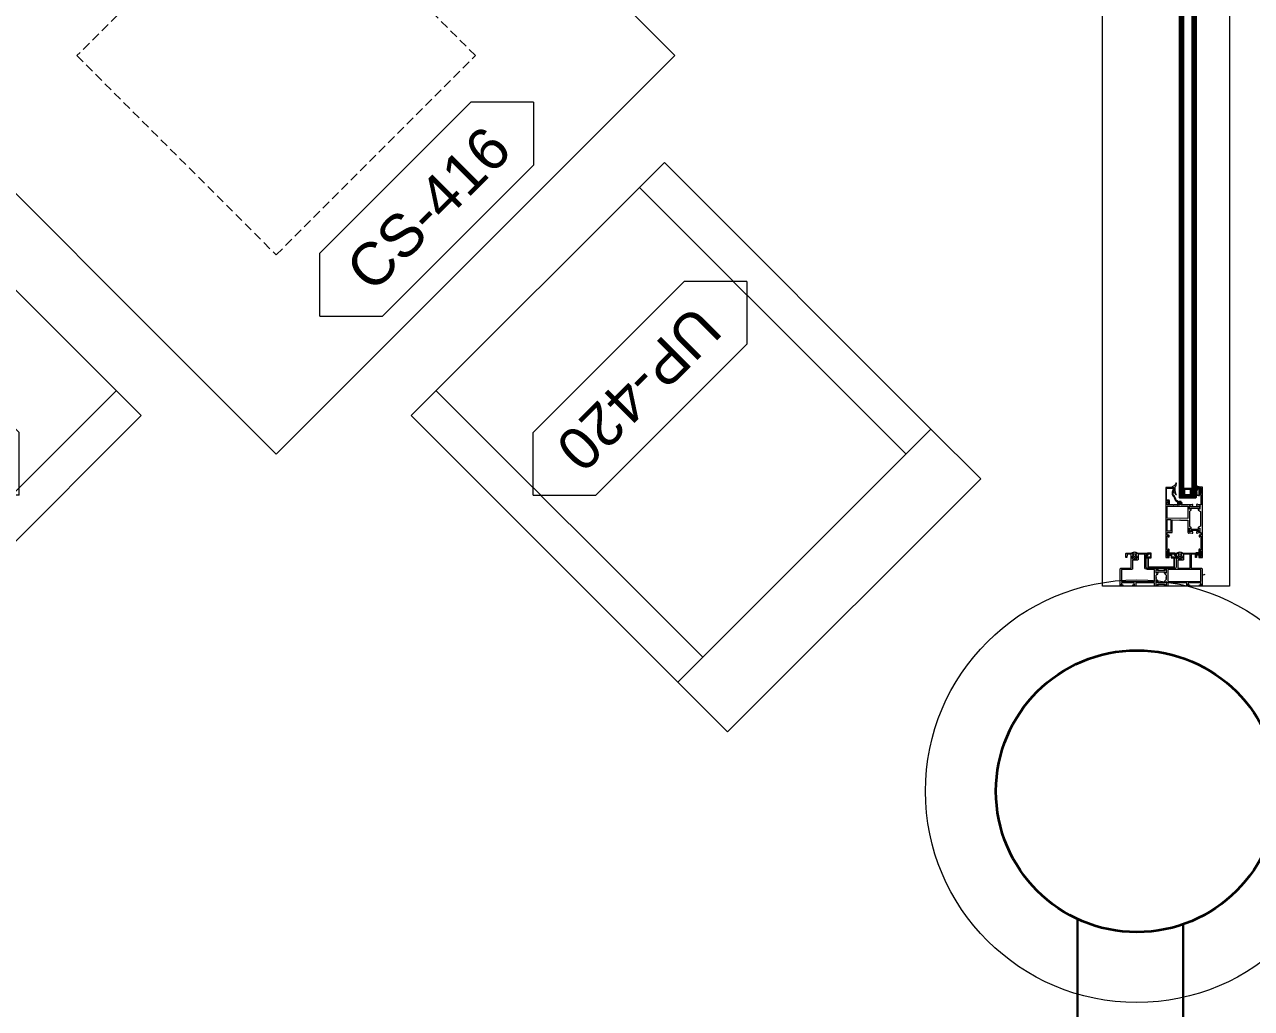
# Model space of a CAD drawing. Header units: centimetres. Extents: x 118932 to 154602, y -32682 to -23521.
# Drawn here: x 136860.8 to 137034.9, y -28331.2 to -28191.6 of the extents above; entities that cross this region are included whole.
import ezdxf

# ---------------------------------------------------------------- set-up
doc = ezdxf.new("R2010")
doc.units = ezdxf.units.CM
doc.header["$LTSCALE"] = 50
doc.header["$MEASUREMENT"] = 0
doc.linetypes.add('HIDDEN', pattern=[0.375, 0.25, -0.125])
for name, color, linetype, lineweight, true_color in [('GEN_00_BL_Yazı', 7, 'Continuous', 0, 0x4f5250), ('GEN_01_TA_Kolon', 7, 'Continuous', 35, 0xd05d28), ('GEN_02_TF_Mobilya', 7, 'Continuous', 5, 0x745e3d), ('GEN_02_TF_Pencere', 7, 'Continuous', 9, 0x6093ac), ('GEN_05_ML_Kompozit Panel', 7, 'Continuous', 9, 0x7f8274), ('GEN_05_ML_Mermer', 7, 'Continuous', 9, 0x9d8692), ('ÖRÜLECEK DUVARLAR', 7, 'Continuous', 30, 0xfaca30)]:
    doc.layers.add(name, color=color, linetype=linetype, lineweight=lineweight, true_color=true_color)
doc.layers.add('revizyon notlar', color=1, linetype='Continuous', lineweight=30)
doc.styles.add('Arial_6', font='arial.ttf', dxfattribs={"height": 59.5325})

# ---------------------------------------------------------------- blocks, each defined once
blk = doc.blocks.new('LEVEL 0_A BLOK_KOLON')
at = {"layer": 'GEN_01_TA_Kolon'}
blk.add_circle((61874.55, 9191.13), 20, dxfattribs=at)
blk = doc.blocks.new('FFE Tag-Multi-MSD - FFE Tag-Multi-MSD-8152404-TYPE A-01 - FURNITURE PLAN')
blk.add_wipeout([(-8.761, 0), (-6.189, 2.572), (6.189, 2.572), (8.761, 0), (6.189, -2.572), (-6.189, -2.572)]).dxf.layer = 'GEN_00_BL_Yazı'
at = {"layer": 'GEN_00_BL_Yazı'}
for p, q in [((-8.761, 0), (-6.189, 2.572)), ((6.189, 2.572), (-6.189, 2.572)), ((8.761, 0), (6.189, 2.572)), ((-8.761, 0), (-6.189, -2.572)), ((8.761, 0), (6.189, -2.572)), ((-6.189, -2.572), (6.189, -2.572))]:
    blk.add_line(p, q, dxfattribs=at)
blk = doc.blocks.new('CS-416_DiningTable_80(W)x80(L)x75(H)')
at = {"layer": 'GEN_02_TF_Mobilya', "linetype": 'HIDDEN'}
blk.add_lwpolyline([(200, 200), (-200, 200), (-200, -200), (200, -200)], close=True, dxfattribs=at)
at = {"layer": 'GEN_00_BL_Yazı', "xscale": 24.48801272789196, "yscale": 24.48801272789196, "zscale": 24.48801272789196, "rotation": 180}
blk.add_blockref('FFE Tag-Multi-MSD - FFE Tag-Multi-MSD-8152404-TYPE A-01 - FURNITURE PLAN', (3, 305.2), dxfattribs=at)
at = {"layer": 'GEN_02_TF_Mobilya'}
blk.add_lwpolyline([(400, 400), (-400, 400), (-400, -400), (400, -400)], close=True, dxfattribs=at)
at = {"layer": 'GEN_00_BL_Yazı', "insert": (143, 276), "char_height": 60, "attachment_point": 1, "rotation": 180, "style": 'Arial_6'}
blk.add_mtext('CS-416', dxfattribs=at)
blk = doc.blocks.new('UP-420_DiningChair')
at = {"layer": 'GEN_02_TF_Mobilya'}
for p, q in [((-254, 317.5), (-254, 217.5)), ((254, 317.5), (-254, 317.5)), ((254, 217.5), (254, 317.5)), ((-254, 217.5), (254, 217.5)), ((-254, -317.5), (-254, 217.5)), ((254, 217.5), (254, -317.5)), ((254, -317.5), (-254, -317.5))]:
    blk.add_line(p, q, dxfattribs=at)
at = {"layer": 'GEN_00_BL_Yazı', "xscale": 24.48801272789196, "yscale": 24.48801272789196, "zscale": 24.48801272789196}
blk.add_blockref('FFE Tag-Multi-MSD - FFE Tag-Multi-MSD-8152404-TYPE A-01 - FURNITURE PLAN', (-3, -115.2), dxfattribs=at)
at = {"layer": 'GEN_02_TF_Mobilya'}
for points in [[(-204, 217.5), (-204, -317.5)], [(204, 217.5), (204, -317.5)]]:
    blk.add_lwpolyline(points, dxfattribs=at)
at = {"layer": 'GEN_00_BL_Yazı', "insert": (-143, -86), "char_height": 60, "attachment_point": 1, "style": 'Arial_6'}
blk.add_mtext('UP-420', dxfattribs=at)
blk = doc.blocks.new('A blok level 0 tefriş')
at = {"layer": 'GEN_02_TF_Mobilya', "xscale": 0.09999999999999999, "yscale": 0.09999999999999999, "zscale": 0.09999999999999999, "rotation": 224.9999999999999}
blk.add_blockref('CS-416_DiningTable_80(W)x80(L)x75(H)', (169.97, 517.6), dxfattribs=at)
at = {"layer": 'GEN_02_TF_Mobilya'}
for p, xscale, yscale, zscale, rotation in [((110.38, 462.01), -0.1000000000000002, 0.1000000000000002, 0.09999999999999999, 135.0000000000303), ((229.56, 462.01), 0.1, 0.1, 0.1, 225.0000000000007)]:
    blk.add_blockref('UP-420_DiningChair', p, dxfattribs=dict(at, xscale=xscale, yscale=yscale, zscale=zscale, rotation=rotation))
blk = doc.blocks.new('level 0 main tower duvarlar')
at = {"layer": 'GEN_05_ML_Kompozit Panel'}
blk.add_circle((-848.93, -161.82), 30, dxfattribs=at)
blk = doc.blocks.new('P36')
at = {"layer": 'GEN_02_TF_Pencere'}
for p, q in [((137024.8, -28181.85), (137024.8, -28258.68)), ((137024.9, -28181.8), (137024.9, -28258.73)), ((137025, -28181.8), (137025, -28258.73)), ((137025.1, -28181.8), (137025.1, -28258.73)), ((137025.2, -28181.8), (137025.2, -28258.73)), ((137025.3, -28181.8), (137025.3, -28258.73)), ((137025.4, -28181.8), (137025.4, -28258.73)), ((137026.6, -28181.8), (137026.6, -28258.73)), ((137026.7, -28181.8), (137026.7, -28258.73)), ((137026.8, -28181.8), (137026.8, -28258.73)), ((137026.9, -28181.8), (137026.9, -28258.73)), ((137027, -28181.8), (137027, -28258.73)), ((137027.1, -28181.8), (137027.1, -28258.73)), ((137027.2, -28181.85), (137027.2, -28258.68)), ((137025.4, -28258.73), (137025.4, -28258.36)), ((137025.4, -28258.36), (137025.55, -28258.51)), ((137025.4, -28258.37), (137025.42, -28258.37)), ((137026.57, -28257.43), (137025.43, -28257.43)), ((137025.43, -28257.43), (137025.43, -28258.28)), ((137025.43, -28258.28), (137025.58, -28258.43)), ((137026.42, -28257.58), (137025.58, -28257.58)), ((137025.58, -28257.58), (137025.58, -28258.18)), ((137025.58, -28258.18), (137025.68, -28258.28)), ((137025.68, -28258.28), (137026.32, -28258.28)), ((137026.32, -28258.28), (137026.42, -28258.18)), ((137026.42, -28258.18), (137026.42, -28257.58)), ((137026.42, -28258.43), (137026.57, -28258.28)), ((137026.45, -28258.51), (137026.6, -28258.36)), ((137026.57, -28258.28), (137026.57, -28257.43)), ((137026.59, -28258.37), (137026.6, -28258.37)), ((137026.6, -28258.36), (137026.6, -28258.73)), ((137024.8, -28258.68), (137024.85, -28258.73)), ((137024.85, -28258.73), (137025.35, -28258.73)), ((137025.35, -28258.73), (137025.4, -28258.68)), ((137025.4, -28258.41), (137025.46, -28258.41)), ((137025.4, -28258.45), (137025.5, -28258.45)), ((137025.4, -28258.49), (137025.54, -28258.49)), ((137025.4, -28258.53), (137026.6, -28258.53)), ((137025.4, -28258.57), (137026.6, -28258.57)), ((137025.4, -28258.61), (137026.6, -28258.61)), ((137025.4, -28258.65), (137026.6, -28258.65)), ((137025.4, -28258.69), (137026.6, -28258.69)), ((137026.6, -28258.73), (137025.4, -28258.73)), ((137025.4, -28258.73), (137025.4, -28258.73)), ((137025.4, -28258.73), (137026.6, -28258.73)), ((137025.55, -28258.51), (137026.45, -28258.51)), ((137025.58, -28258.43), (137026.42, -28258.43)), ((137026.47, -28258.49), (137026.6, -28258.49)), ((137026.51, -28258.45), (137026.6, -28258.45)), ((137026.55, -28258.41), (137026.6, -28258.41)), ((137026.6, -28258.68), (137026.65, -28258.73)), ((137026.65, -28258.73), (137027.15, -28258.73)), ((137027.15, -28258.73), (137027.2, -28258.68))]:
    blk.add_line(p, q, dxfattribs=at)
at = {"layer": 'GEN_02_TF_Pencere', "extrusion": (0, 0, -1)}
for p, q in [((137023.86, -28257.19), (137023.86, -28257.22)), ((137023.86, -28257.22), (137023.86, -28257.22)), ((137023.89, -28257.25), (137024.07, -28257.25)), ((137024.08, -28257.59), (137024.07, -28257.61)), ((137024.09, -28257.28), (137024.09, -28257.55)), ((137024.4, -28258.28), (137024.4, -28258.27)), ((137027.25, -28257.12), (137027.05, -28256.91)), ((137027.09, -28256.86), (137027.31, -28257.04)), ((137027.21, -28257.53), (137027.21, -28257.28)), ((137027.22, -28257.8), (137027.36, -28257.72)), ((137027.36, -28257.93), (137027.22, -28257.88)), ((137027.22, -28258.06), (137027.36, -28257.99)), ((137027.36, -28258.19), (137027.22, -28258.14)), ((137027.22, -28258.31), (137027.36, -28258.25)), ((137027.28, -28258.41), (137027.22, -28258.38)), ((137027.36, -28257.67), (137027.26, -28257.63)), ((137027.26, -28257.63), (137027.26, -28257.63)), ((137027.3, -28257.3), (137027.3, -28257.48)), ((137027.41, -28257.2), (137027.39, -28257.2)), ((137027.39, -28257.59), (137027.41, -28257.59)), ((137027.39, -28257.59), (137027.39, -28257.59)), ((137027.5, -28257.49), (137027.5, -28257.3)), ((137027.6, -28258), (137027.59, -28258.39)), ((137027.6, -28257.25), (137027.6, -28257.55)), ((137027.6, -28257.55), (137027.71, -28257.55)), ((137027.6, -28257.64), (137027.6, -28257.64)), ((137027.6, -28257.66), (137027.6, -28257.89)), ((137027.71, -28258), (137027.6, -28258)), ((137027.68, -28257.22), (137027.62, -28257.22)), ((137027.78, -28257.63), (137027.62, -28257.63)), ((137027.62, -28257.92), (137027.78, -28257.92)), ((137027.71, -28257.55), (137027.71, -28257.51)), ((137027.71, -28258.04), (137027.71, -28258)), ((137027.77, -28257.49), (137027.88, -28257.65)), ((137027.88, -28257.9), (137027.77, -28258.06)), ((137027.81, -28257.89), (137027.81, -28257.66)), ((137027.88, -28257.65), (137027.88, -28257.9)), ((137027.57, -28258.42), (137027.32, -28258.42))]:
    blk.add_line(p, q, dxfattribs=at)
at = {"layer": 'GEN_02_TF_Pencere', "linetype": 'Continuous'}
for p, q in [((137023.3, -28266.56), (137023.81, -28266.56)), ((137023.3, -28266.58), (137023.81, -28266.58)), ((137023.3, -28266.6), (137023.81, -28266.6)), ((137023.3, -28266.62), (137023.81, -28266.62)), ((137023.3, -28266.64), (137023.81, -28266.64)), ((137023.3, -28266.66), (137023.81, -28266.66)), ((137023.3, -28266.68), (137023.81, -28266.68)), ((137023.3, -28266.7), (137023.81, -28266.7)), ((137023.3, -28266.72), (137023.81, -28266.72)), ((137023.3, -28266.74), (137023.81, -28266.74)), ((137023.3, -28266.76), (137023.81, -28266.76)), ((137023.3, -28266.78), (137023.81, -28266.78)), ((137023.3, -28266.8), (137023.81, -28266.8)), ((137023.3, -28266.82), (137023.81, -28266.82)), ((137023.3, -28266.84), (137023.81, -28266.84)), ((137023.3, -28266.86), (137023.81, -28266.86)), ((137027.7, -28266.56), (137027.19, -28266.56)), ((137027.7, -28266.58), (137027.19, -28266.58)), ((137027.7, -28266.6), (137027.19, -28266.6)), ((137027.7, -28266.62), (137027.19, -28266.62)), ((137027.7, -28266.64), (137027.19, -28266.64)), ((137027.7, -28266.66), (137027.19, -28266.66)), ((137027.7, -28266.68), (137027.19, -28266.68)), ((137027.7, -28266.7), (137027.19, -28266.7)), ((137027.7, -28266.72), (137027.19, -28266.72)), ((137027.7, -28266.74), (137027.19, -28266.74)), ((137027.7, -28266.76), (137027.19, -28266.76)), ((137027.7, -28266.78), (137027.19, -28266.78)), ((137027.7, -28266.8), (137027.19, -28266.8)), ((137027.7, -28266.82), (137027.19, -28266.82)), ((137027.7, -28266.84), (137027.19, -28266.84)), ((137027.7, -28266.86), (137027.19, -28266.86))]:
    blk.add_line(p, q, dxfattribs=at)
at = {"layer": 'GEN_02_TF_Pencere'}
for points in [[(137022.89, -28257.28), (137022.89, -28259.2, 0.41421), (137022.92, -28259.23), (137022.98, -28259.23, 0.41421), (137023.01, -28259.2), (137023.01, -28259.18), (137023.31, -28259.18), (137023.31, -28259.45), (137023.28, -28259.47, 0.414213), (137023.27, -28259.52), (137023.37, -28259.69, 0.767327), (137023.43, -28259.67), (137023.43, -28259.16, 0.414213), (137023.33, -28259.06), (137023.06, -28259.06, -0.414213), (137023.01, -28259.01), (137023.01, -28257.42, -0.414213), (137023.06, -28257.37), (137023.92, -28257.37, -0.414213), (137023.97, -28257.42), (137023.97, -28257.48, -0.127549), (137023.97, -28257.51, 0.13898), (137023.83, -28258.11), (137023.83, -28258.25, 0.215322), (137023.93, -28258.49, -0.168624), (137024.19, -28258.95, 0.197358), (137024.32, -28259.16), (137024.48, -28259.26, -0.244575), (137024.55, -28259.41), (137024.55, -28259.69, 0.767327), (137024.66, -28259.72), (137024.77, -28259.52, 0.577351), (137024.74, -28259.47), (137024.67, -28259.47), (137024.67, -28259.41, 0.244575), (137024.55, -28259.17), (137024.39, -28259.06, -0.197358), (137024.31, -28258.93, 0.168624), (137024.01, -28258.4, -0.215322), (137023.95, -28258.25), (137023.95, -28258.01, -0.114883), (137024.07, -28257.57, 0.126996), (137024.09, -28257.47), (137024.09, -28257.28, 0.414213), (137024.06, -28257.25), (137022.92, -28257.25, 0.414213), (137022.89, -28257.28)], [(137028.1, -28267.2), (137028.1, -28257.26, 0.414214), (137028.07, -28257.23), (137027.63, -28257.23, 0.414214), (137027.6, -28257.26), (137027.6, -28257.46, 0.414214), (137027.67, -28257.53, 0.414214), (137027.7, -28257.5), (137027.7, -28257.42, -0.414214), (137027.75, -28257.37), (137027.87, -28257.37, -0.414214), (137027.92, -28257.42), (137027.92, -28258.09, -0.414214), (137027.87, -28258.14), (137027.75, -28258.14, -0.414214), (137027.7, -28258.09), (137027.7, -28258.01, 0.414214), (137027.67, -28257.98, 0.414214), (137027.6, -28258.05), (137027.6, -28258.36, 0.414214), (137027.65, -28258.41), (137027.67, -28258.41, 0.414214), (137027.7, -28258.38), (137027.7, -28258.31, -0.414214), (137027.73, -28258.28), (137027.9, -28258.28), (137027.9, -28259.7, -0.414214), (137027.87, -28259.73), (137027.6, -28259.73), (137027.34, -28259.66, 0.700075), (137027.27, -28259.77), (137027.28, -28259.79), (137027.45, -28259.96, 0.617785), (137027.51, -28259.95, -0.283333), (137027.53, -28259.92), (137027.72, -28259.87), (137027.74, -28259.87, -0.673162), (137027.76, -28259.92, 0.202354), (137027.75, -28259.95), (137027.75, -28260.33, -0.415901), (137027.72, -28260.36), (137027.7, -28260.36, -0.137872), (137027.68, -28260.36), (137027.53, -28260.26, 0.585714), (137027.5, -28260.28), (137027.5, -28260.42, 0.30109), (137027.55, -28260.51), (137027.81, -28260.67, -0.261413), (137027.85, -28260.75), (137027.85, -28261.58), (137027.82, -28261.6), (137027.85, -28261.62), (137027.85, -28261.68, 1), (137027.85, -28261.74), (137027.85, -28261.82, 1), (137027.85, -28261.88), (137027.85, -28262.67, -0.261413), (137027.81, -28262.75), (137027.55, -28262.91, 0.261381), (137027.5, -28262.99), (137027.5, -28263.14, 0.585524), (137027.53, -28263.15), (137027.68, -28263.06, -0.137707), (137027.7, -28263.06), (137027.72, -28263.06, -0.414214), (137027.75, -28263.09), (137027.75, -28263.47, 0.202488), (137027.76, -28263.5, -0.673126), (137027.74, -28263.55), (137027.72, -28263.55), (137027.53, -28263.5, -0.283536), (137027.51, -28263.47, 0.617796), (137027.45, -28263.46), (137027.28, -28263.63), (137027.27, -28263.65, 0.700399), (137027.34, -28263.75), (137027.6, -28263.68), (137027.87, -28263.68, -0.414214), (137027.9, -28263.71), (137027.9, -28264.03, -0.414214), (137027.87, -28264.06), (137027.66, -28264.06, 0.414214), (137027.63, -28264.09), (137027.63, -28264.25, 0.414214), (137027.66, -28264.28), (137027.72, -28264.28, 0.414214), (137027.75, -28264.25), (137027.75, -28264.18), (137027.9, -28264.18), (137027.9, -28266.18), (137027.75, -28266.18), (137027.75, -28266.08, 0.414214), (137027.72, -28266.05), (137027.65, -28266.05, 0.414214), (137027.6, -28266.1), (137027.6, -28266.41, 0.414214), (137027.67, -28266.48, 0.414214), (137027.7, -28266.45), (137027.7, -28266.37, -0.414214), (137027.75, -28266.32), (137027.87, -28266.32, -0.414214), (137027.92, -28266.37), (137027.92, -28267.04, -0.414214), (137027.87, -28267.09), (137027.75, -28267.09, -0.414214), (137027.7, -28267.04), (137027.7, -28266.96, 0.414214), (137027.67, -28266.93, 0.414214), (137027.6, -28267), (137027.6, -28267.2, 0.414214), (137027.63, -28267.23), (137028.07, -28267.23, 0.414214), (137028.1, -28267.2)], [(137022.9, -28259.26), (137022.89, -28267.2, 0.198912), (137022.9, -28267.23, 0.198912), (137022.92, -28267.23), (137023.36, -28267.23, 0.414214), (137023.39, -28267.2), (137023.4, -28267, 0.414214), (137023.33, -28266.93, 0.414214), (137023.3, -28266.96), (137023.3, -28267.04, -0.414214), (137023.25, -28267.09), (137023.13, -28267.09, -0.414214), (137023.08, -28267.04), (137023.08, -28266.37, -0.414214), (137023.13, -28266.32), (137023.25, -28266.32, -0.414214), (137023.3, -28266.37), (137023.3, -28266.45, 0.414214), (137023.33, -28266.48, 0.414214), (137023.4, -28266.41), (137023.4, -28266.1, 0.414214), (137023.35, -28266.05), (137023.28, -28266.05, 0.414214), (137023.25, -28266.08), (137023.25, -28266.18), (137023.1, -28266.18), (137023.1, -28264.18), (137023.25, -28264.18), (137023.25, -28264.25, 0.414214), (137023.28, -28264.28), (137023.34, -28264.28, 0.414214), (137023.37, -28264.25), (137023.37, -28264.09, 0.414214), (137023.34, -28264.06), (137023.13, -28264.06, -0.414214), (137023.1, -28264.03), (137023.1, -28263.68), (137023.8, -28263.68, 0.414213), (137023.83, -28263.65), (137023.83, -28261.88), (137024.91, -28261.89), (137024.94, -28261.86), (137024.97, -28261.89), (137026.05, -28261.89), (137026.05, -28263.64, 0.414277), (137026.15, -28263.74), (137026.18, -28263.74, 0.339312), (137026.2, -28263.72), (137026.21, -28263.7, -0.339802), (137026.23, -28263.69), (137026.41, -28263.69), (137026.67, -28263.76, 0.700085), (137026.75, -28263.65), (137026.74, -28263.63), (137026.56, -28263.46, 0.617948), (137026.5, -28263.48, -0.283637), (137026.48, -28263.5), (137026.3, -28263.55), (137026.28, -28263.55, -0.673161), (137026.26, -28263.5, 0.202488), (137026.27, -28263.48), (137026.27, -28263.09, -0.414214), (137026.3, -28263.06), (137026.32, -28263.06, -0.137872), (137026.33, -28263.06), (137026.49, -28263.16, 0.585524), (137026.52, -28263.14), (137026.52, -28263, 0.261413), (137026.47, -28262.91), (137026.35, -28262.84, -0.261413), (137026.3, -28262.75), (137026.3, -28261.84), (137026.3, -28260.67, -0.261413), (137026.35, -28260.59), (137026.47, -28260.51, 0.261413), (137026.52, -28260.43), (137026.52, -28260.28, 0.585524), (137026.49, -28260.27), (137026.34, -28260.36, -0.137872), (137026.32, -28260.36), (137026.3, -28260.36, -0.414214), (137026.27, -28260.33), (137026.27, -28259.95, 0.202488), (137026.26, -28259.93, -0.673161), (137026.28, -28259.87), (137026.3, -28259.87), (137026.48, -28259.92, -0.283637), (137026.51, -28259.95, 0.617948), (137026.57, -28259.96), (137026.74, -28259.79), (137026.75, -28259.77, 0.700085), (137026.68, -28259.67), (137026.42, -28259.74), (137025.13, -28259.74, -0.414214), (137025.1, -28259.71), (137025.1, -28259.57, -0.414214), (137025.13, -28259.54), (137025.22, -28259.54, 0.463003), (137025.25, -28259.5, 0.372825), (137025.15, -28259.42), (137025.13, -28259.42, -0.414214), (137025.1, -28259.39), (137025.1, -28259.32, 0.414214), (137025.02, -28259.24), (137024.85, -28259.24, 0.414214), (137024.7, -28259.39), (137024.7, -28259.41, 0.414214), (137024.73, -28259.44), (137024.77, -28259.44, 0.380812), (137024.8, -28259.41, -0.365977), (137024.83, -28259.39), (137024.92, -28259.39, -0.414214), (137024.95, -28259.42), (137024.95, -28259.53, -0.365977), (137024.92, -28259.56, 0.369187), (137024.9, -28259.58), (137024.9, -28259.71, -0.414214), (137024.87, -28259.74), (137024.03, -28259.74), (137024, -28259.77), (137023.97, -28259.74), (137023.13, -28259.73, -0.414214), (137023.1, -28259.7), (137023.1, -28259.58, 0.365995), (137023.07, -28259.55, -0.365977), (137023.05, -28259.52), (137023.05, -28259.41, -0.414214), (137023.08, -28259.38), (137023.17, -28259.38, -0.374045), (137023.2, -28259.41, 0.366034), (137023.23, -28259.43), (137023.27, -28259.43, 0.414214), (137023.3, -28259.4), (137023.3, -28259.38, 0.414214), (137023.15, -28259.23), (137022.93, -28259.23, 0.414214), (137022.9, -28259.26)], [(137026.59, -28260.2), (137027.43, -28260.2, -0.131653), (137027.49, -28260.22), (137027.67, -28260.32), (137027.71, -28260.32, 0.414213), (137027.75, -28260.28), (137027.75, -28259.94, 0.414214), (137027.71, -28259.9), (137027.67, -28259.9), (137027.49, -28260.01, -0.131652), (137027.43, -28260.02), (137026.59, -28260.02, -0.131652), (137026.53, -28260.01), (137026.35, -28259.9), (137026.31, -28259.9, 0.414214), (137026.27, -28259.94), (137026.27, -28260.28, 0.414213), (137026.31, -28260.32), (137026.35, -28260.32), (137026.53, -28260.22, -0.131652), (137026.59, -28260.2)], [(137023.62, -28261.81, -0.198912), (137023.63, -28261.83), (137023.63, -28263.45, -0.414214), (137023.6, -28263.48), (137023.13, -28263.48, -0.414214), (137023.1, -28263.45), (137023.1, -28261.83, -0.414214), (137023.13, -28261.8), (137023.6, -28261.8, -0.198912), (137023.62, -28261.81)], [(137026.58, -28263.2), (137027.43, -28263.2, 0.131653), (137027.49, -28263.18), (137027.67, -28263.08), (137027.71, -28263.08, -0.414213), (137027.75, -28263.12), (137027.75, -28263.46, -0.414214), (137027.71, -28263.5), (137027.67, -28263.5), (137027.49, -28263.39, 0.131652), (137027.43, -28263.38), (137026.58, -28263.38, 0.131652), (137026.52, -28263.39), (137026.34, -28263.5), (137026.31, -28263.5, -0.414214), (137026.27, -28263.46), (137026.27, -28263.12, -0.414213), (137026.31, -28263.08), (137026.34, -28263.08), (137026.52, -28263.18, 0.131652), (137026.58, -28263.2)], [(137016.43, -28271.27), (137016.43, -28268.88, -0.414214), (137016.58, -28268.73), (137017.94, -28268.73, 0.414214), (137017.97, -28268.7), (137017.97, -28266.77, 0.414214), (137017.94, -28266.74), (137017.43, -28266.74, 0.400696), (137017.4, -28266.77), (137017.38, -28267.21, -0.400696), (137017.35, -28267.23), (137017.26, -28267.23, -0.414214), (137017.23, -28267.2), (137017.23, -28266.68, -0.414214), (137017.33, -28266.58), (137018.15, -28266.58, -0.399104), (137018.2, -28266.63), (137018.22, -28267, -0.429487), (137018.19, -28267.04), (137018.17, -28267.04, 0.414214), (137018.12, -28267.09), (137018.12, -28267.28, 0.414214), (137018.22, -28267.38), (137018.72, -28267.38, 0.414214), (137018.82, -28267.28), (137018.82, -28267.09, 0.414214), (137018.77, -28267.04), (137018.75, -28267.04, -0.429495), (137018.72, -28267), (137018.74, -28266.63, -0.399096), (137018.79, -28266.58), (137020.26, -28266.58, -0.414214), (137020.29, -28266.61), (137020.29, -28266.75, -0.518649), (137020.25, -28266.78), (137020.13, -28266.74, 0.518649), (137020.09, -28266.77), (137020.09, -28268.53, 0.414214), (137020.29, -28268.73), (137021.6, -28268.73, 0.41134), (137021.63, -28268.7, -0.312805), (137021.64, -28268.69), (137021.73, -28268.66, -0.493156), (137021.75, -28268.67), (137021.78, -28268.97, -0.957545), (137021.74, -28268.98, 0.268123), (137021.73, -28268.96), (137021.57, -28268.9, 0.843087), (137021.51, -28268.91), (137021.51, -28269.37, 0.577366), (137021.55, -28269.39), (137021.71, -28269.3, 0.182928), (137021.72, -28269.29, -0.849637), (137021.76, -28269.3), (137021.76, -28269.39, -0.267944), (137021.61, -28269.65), (137021.56, -28269.68, 0.267964), (137021.51, -28269.76), (137021.51, -28269.89), (137021.55, -28269.91), (137021.51, -28269.93), (137021.51, -28269.99, -1), (137021.51, -28270.05), (137021.51, -28270.13, -1), (137021.51, -28270.19), (137021.51, -28270.27, 0.267966), (137021.56, -28270.36), (137021.61, -28270.39, -0.267944), (137021.76, -28270.65), (137021.76, -28270.74, -0.849744), (137021.72, -28270.75, 0.182697), (137021.71, -28270.74), (137021.55, -28270.65, 0.577366), (137021.51, -28270.67), (137021.51, -28271.12, 0.843081), (137021.57, -28271.13), (137021.73, -28271.08, 0.267761), (137021.74, -28271.06, -0.957329), (137021.78, -28271.07), (137021.76, -28271.3), (137021.6, -28271.3), (137021.32, -28271.3, -0.414214), (137021.29, -28271.27), (137021.29, -28270.83, 0.414214), (137021.26, -28270.8), (137018.63, -28270.8), (137018.63, -28271.22, -0.414214), (137018.55, -28271.3), (137018.38, -28271.3, -0.414214), (137018.23, -28271.15), (137018.23, -28271.12, -0.414214), (137018.25, -28271.1), (137018.3, -28271.1, -0.36604), (137018.33, -28271.13, 0.365984), (137018.36, -28271.15), (137018.45, -28271.15, 0.414214), (137018.48, -28271.12), (137018.48, -28271.01, 0.367429), (137018.45, -28270.99, -0.364526), (137018.43, -28270.96), (137018.43, -28270.83, 0.414214), (137018.4, -28270.8), (137017.56, -28270.8), (137017.53, -28270.77), (137017.5, -28270.8), (137016.66, -28270.8, 0.414214), (137016.63, -28270.83), (137016.63, -28270.96, -0.364526), (137016.6, -28270.99, 0.367429), (137016.58, -28271.01), (137016.58, -28271.12, 0.414214), (137016.61, -28271.15), (137016.7, -28271.15, 0.365984), (137016.73, -28271.13, -0.36604), (137016.76, -28271.1), (137016.81, -28271.1, -0.414214), (137016.83, -28271.12), (137016.83, -28271.15, -0.414214), (137016.68, -28271.3), (137016.46, -28271.3, -0.414214), (137016.43, -28271.27)], [(137016.61, -28268.91), (137016.61, -28270.62), (137021.29, -28270.62), (137021.29, -28268.91), (137020.29, -28268.91, -0.414214), (137019.91, -28268.53), (137019.91, -28266.79, 0.414214), (137019.88, -28266.76), (137019, -28266.76, 0.414214), (137018.97, -28266.79), (137018.97, -28267.48, -0.414214), (137018.87, -28267.58), (137018.27, -28267.58, 0.414214), (137018.17, -28267.68), (137018.17, -28268.81, -0.414214), (137018.07, -28268.91), (137016.61, -28268.91)], [(137018.91, -28266.58, 0.064394), (137018.7, -28266.5, 0.064394), (137018.48, -28266.47, 0.129325), (137018.05, -28266.58), (137018.2, -28266.58, -0.399528), (137018.23, -28266.61), (137018.25, -28267.03, -0.414214), (137018.22, -28267.06), (137018.19, -28267.06, 0.414214), (137018.16, -28267.09), (137018.16, -28267.09, 0.295923), (137018.22, -28267.18, 0.104809), (137018.48, -28267.24, 0.104809), (137018.74, -28267.18, 0.295923), (137018.79, -28267.09), (137018.79, -28267.09, 0.414214), (137018.76, -28267.06), (137018.74, -28267.06, -0.414214), (137018.71, -28267.03), (137018.73, -28266.61, -0.399528), (137018.76, -28266.58), (137018.91, -28266.58)], [(137018.62, -28266.73), (137018.6, -28267.05, -0.337036), (137018.58, -28267.08, -0.054259), (137018.48, -28267.09, -0.054259), (137018.37, -28267.08, -0.337036), (137018.35, -28267.05), (137018.33, -28266.73, -0.32284), (137018.35, -28266.7, -0.093955), (137018.48, -28266.67, -0.093955), (137018.6, -28266.7, -0.32284), (137018.62, -28266.73)], [(137024.36, -28267.24, 0.198912), (137024.39, -28267.23, 0.198912), (137024.39, -28267.21), (137024.39, -28266.8, 0.518649), (137024.35, -28266.77), (137024.23, -28266.81, -0.518649), (137024.19, -28266.78), (137024.19, -28266.62, 0.414214), (137024.16, -28266.59), (137023.7, -28266.59, 0.414214), (137023.67, -28266.62), (137023.67, -28267.21, 0.414214), (137023.7, -28267.24), (137024.04, -28267.24), (137024.04, -28268.59), (137022.26, -28268.59), (137020.47, -28268.59), (137020.47, -28267.24), (137020.81, -28267.24, 0.414214), (137020.84, -28267.21), (137020.84, -28266.62, 0.414214), (137020.81, -28266.59), (137020.35, -28266.59, 0.414214), (137020.32, -28266.62), (137020.32, -28266.78, -0.518649), (137020.28, -28266.81), (137020.16, -28266.77, 0.518649), (137020.12, -28266.8), (137020.12, -28267.21, 0.414214), (137020.15, -28267.24), (137020.32, -28267.24, -0.414214), (137020.35, -28267.27), (137020.35, -28268.68, 0.414214), (137020.38, -28268.71), (137022.26, -28268.71), (137024.13, -28268.71, 0.414214), (137024.16, -28268.68), (137024.16, -28267.27, -0.414214), (137024.19, -28267.24), (137024.36, -28267.24)], [(137020.71, -28267.14), (137020.27, -28267.14, -0.395113), (137020.24, -28267.11), (137020.23, -28266.9, 0.505029), (137020.42, -28266.76), (137020.42, -28266.72, -0.414214), (137020.45, -28266.69), (137020.71, -28266.69, -0.414214), (137020.74, -28266.72), (137020.74, -28267.11, -0.414214), (137020.71, -28267.14)], [(137025.87, -28270.8), (137023.24, -28270.8, 0.414214), (137023.21, -28270.83), (137023.21, -28271.27, -0.414214), (137023.18, -28271.3), (137022.9, -28271.3), (137022.74, -28271.3), (137022.72, -28271.07, -0.957329), (137022.76, -28271.06, 0.267761), (137022.77, -28271.08), (137022.93, -28271.13, 0.843081), (137022.99, -28271.12), (137022.99, -28270.67, 0.577366), (137022.95, -28270.65), (137022.79, -28270.74, 0.182697), (137022.78, -28270.75, -0.849744), (137022.74, -28270.74), (137022.74, -28270.65, -0.267944), (137022.89, -28270.39), (137022.94, -28270.36, 0.267966), (137022.99, -28270.27), (137022.99, -28270.19, -1), (137022.99, -28270.13), (137022.99, -28270.05, -1), (137022.99, -28269.99), (137022.99, -28269.93), (137022.95, -28269.91), (137022.99, -28269.89), (137022.99, -28269.76, 0.267964), (137022.94, -28269.68), (137022.89, -28269.65, -0.267944), (137022.74, -28269.39), (137022.74, -28269.3, -0.849637), (137022.78, -28269.29, 0.182928), (137022.79, -28269.3), (137022.95, -28269.39, 0.577366), (137022.99, -28269.37), (137022.99, -28268.91, 0.843087), (137022.93, -28268.9), (137022.77, -28268.96, 0.268123), (137022.76, -28268.98, -0.957545), (137022.72, -28268.97), (137022.75, -28268.67, -0.493156), (137022.78, -28268.66), (137022.86, -28268.69, -0.312805), (137022.87, -28268.7, 0.41134), (137022.9, -28268.73), (137024.21, -28268.73, 0.414214), (137024.41, -28268.53), (137024.41, -28266.76, 0.414214), (137024.38, -28266.73), (137024.24, -28266.78, -0.414214), (137024.21, -28266.75), (137024.21, -28266.61, -0.414214), (137024.24, -28266.58), (137024.59, -28266.58, -0.399096), (137024.64, -28266.63), (137024.66, -28267, -0.429495), (137024.63, -28267.04), (137024.61, -28267.04, 0.414214), (137024.56, -28267.09), (137024.56, -28267.28, 0.414214), (137024.66, -28267.38), (137025.16, -28267.38, 0.414214), (137025.26, -28267.28), (137025.26, -28267.09, 0.414214), (137025.21, -28267.04), (137025.19, -28267.04, -0.429487), (137025.16, -28267), (137025.18, -28266.63, -0.399104), (137025.22, -28266.58), (137027.17, -28266.58, -0.414214), (137027.27, -28266.68), (137027.27, -28267.2, -0.414214), (137027.24, -28267.23), (137027.15, -28267.23, -0.400696), (137027.12, -28267.21), (137027.1, -28266.77, 0.400696), (137027.07, -28266.74), (137026.56, -28266.74, 0.414214), (137026.53, -28266.77), (137026.53, -28268.7, 0.414214), (137026.56, -28268.73), (137027.92, -28268.73, -0.414214), (137028.07, -28268.88), (137028.07, -28271.27, -0.414214), (137028.04, -28271.3), (137027.82, -28271.3, -0.414214), (137027.67, -28271.15), (137027.67, -28271.12, -0.414214), (137027.69, -28271.1), (137027.74, -28271.1, -0.36604), (137027.77, -28271.13, 0.365984), (137027.8, -28271.15), (137027.89, -28271.15, 0.414214), (137027.92, -28271.12), (137027.92, -28271.01, 0.367429), (137027.9, -28270.99, -0.364526), (137027.87, -28270.96), (137027.87, -28270.83, 0.414214), (137027.84, -28270.8), (137027, -28270.8), (137026.97, -28270.77), (137026.94, -28270.8), (137026.1, -28270.8, 0.414214), (137026.07, -28270.83), (137026.07, -28270.96, -0.364526), (137026.05, -28270.99, 0.367429), (137026.02, -28271.01), (137026.02, -28271.12, 0.414214), (137026.05, -28271.15), (137026.14, -28271.15, 0.365984), (137026.17, -28271.13, -0.36604), (137026.2, -28271.1), (137026.25, -28271.1, -0.414214), (137026.27, -28271.12), (137026.27, -28271.15, -0.414214), (137026.12, -28271.3), (137025.95, -28271.3, -0.414214), (137025.87, -28271.22), (137025.87, -28270.8)], [(137024.27, -28267.13, -0.190395), (137024.25, -28267.14), (137023.8, -28267.14, -0.414214), (137023.77, -28267.11), (137023.77, -28266.72, -0.414214), (137023.8, -28266.69), (137024.06, -28266.69, -0.414214), (137024.09, -28266.72), (137024.09, -28266.76, 0.505029), (137024.29, -28266.9), (137024.27, -28267.11, -0.190395), (137024.27, -28267.13)], [(137025.34, -28266.58, 0.064394), (137025.14, -28266.5, 0.064394), (137024.91, -28266.47, 0.129325), (137024.48, -28266.58), (137024.63, -28266.58, -0.399528), (137024.66, -28266.61), (137024.68, -28267.03, -0.414214), (137024.65, -28267.06), (137024.62, -28267.06, 0.414214), (137024.59, -28267.09), (137024.59, -28267.09, 0.295923), (137024.65, -28267.18, 0.104809), (137024.91, -28267.24, 0.104809), (137025.17, -28267.18, 0.295923), (137025.23, -28267.09), (137025.23, -28267.09, 0.414214), (137025.2, -28267.06), (137025.17, -28267.06, -0.414214), (137025.14, -28267.03), (137025.16, -28266.61, -0.399528), (137025.19, -28266.58), (137025.34, -28266.58)], [(137024.64, -28268.73), (137026.32, -28268.73, 0.414189), (137026.35, -28268.7), (137026.35, -28266.79, 0.414238), (137026.32, -28266.76), (137025.44, -28266.76, 0.414214), (137025.41, -28266.79), (137025.41, -28267.48, -0.414214), (137025.31, -28267.58), (137024.71, -28267.58, 0.414214), (137024.61, -28267.68), (137024.61, -28268.7, 0.414214), (137024.64, -28268.73)], [(137025.06, -28266.73), (137025.04, -28267.05, -0.337036), (137025.02, -28267.08, -0.054259), (137024.91, -28267.09, -0.054259), (137024.81, -28267.08, -0.337036), (137024.78, -28267.05), (137024.77, -28266.73, -0.32284), (137024.79, -28266.7, -0.093955), (137024.91, -28266.67, -0.093955), (137025.04, -28266.7, -0.32284), (137025.06, -28266.73)], [(137021.83, -28269.25), (137022.68, -28269.25, -0.131652), (137022.74, -28269.26), (137022.92, -28269.37), (137022.95, -28269.37, 0.414214), (137022.99, -28269.33), (137022.99, -28268.99, 0.414214), (137022.95, -28268.95), (137022.92, -28268.95), (137022.74, -28269.05, -0.131652), (137022.68, -28269.07), (137021.83, -28269.07, -0.131652), (137021.77, -28269.05), (137021.59, -28268.95), (137021.55, -28268.95, 0.414214), (137021.51, -28268.99), (137021.51, -28269.33, 0.414214), (137021.55, -28269.37), (137021.59, -28269.37), (137021.77, -28269.26, -0.131652), (137021.83, -28269.25)], [(137021.83, -28271), (137022.68, -28271, -0.131652), (137022.74, -28271.02), (137022.92, -28271.12), (137022.95, -28271.12, 0.414214), (137022.99, -28271.08), (137022.99, -28270.74, 0.414214), (137022.95, -28270.7), (137022.92, -28270.7), (137022.74, -28270.81, -0.131652), (137022.68, -28270.82), (137021.83, -28270.82, -0.131652), (137021.77, -28270.81), (137021.59, -28270.7), (137021.55, -28270.7, 0.414214), (137021.51, -28270.74), (137021.51, -28271.08, 0.414214), (137021.55, -28271.12), (137021.59, -28271.12), (137021.77, -28271.02, -0.131652), (137021.83, -28271)]]:
    blk.add_lwpolyline(points, format="xyb", close=True, dxfattribs=at)
for points in [[(137023.1, -28261.64), (137023.1, -28259.93), (137026.05, -28259.94), (137026.05, -28261.65), (137023.1, -28261.64)], [(137023.21, -28270.62), (137027.89, -28270.62), (137027.89, -28268.91), (137023.21, -28268.91), (137023.21, -28270.62)]]:
    blk.add_lwpolyline(points, close=True, dxfattribs=at)
at = {"layer": 'GEN_02_TF_Pencere', "linetype": 'Continuous'}
for points in [[(137023.3, -28267.05), (137023.3, -28266.37), (137023.21, -28266.37), (137023.21, -28267.05), (137023.3, -28267.05)], [(137027.7, -28266.37), (137027.7, -28267.05), (137027.79, -28267.05), (137027.79, -28266.37), (137027.7, -28266.37)]]:
    blk.add_lwpolyline(points, close=True, dxfattribs=at)
at = {"layer": 'GEN_02_TF_Pencere'}
blk.add_arc((137028.28, -28269.33), 0.332, 232.1442, 307.8558, dxfattribs=at)
at = {"layer": 'GEN_02_TF_Pencere', "extrusion": (0, 0, -1)}
for centre, major_axis, start_param, end_param in [((137023.83, -28256.46), (0, 0.64), 1.805526, 2.955356), ((137017.12, -28254.81), (0, 8.86), 1.777943, 1.838474), ((137024.37, -28256.62), (0, 0.03), -1.226961, -0.000036), ((137024.37, -28256.62), (0, -0.03), 3.142037, 4.994419), ((137023.94, -28257.19), (0, -0.1), 1.570967, 2.940044), ((137023.89, -28257.22), (0, 0.03), 3.141594, 4.712388), ((137024.28, -28257.76), (0, -0.286), 0.956763, 2.099792), ((137024.07, -28257.28), (0, 0.03), 0.000001, 1.570795), ((137024.01, -28257.55), (0, 0.1), 1.57081, 2.088079), ((137026.58, -28255.99), (0, 3.54), 3.990064, 4.134382), ((137025.54, -28257.6), (0, -1.55), 1.378609, 1.866448), ((137024.99, -28257.73), (0, -0.88), 0.944914, 1.386057), ((137024.36, -28258.28), (0, -0.05), -1.570583, 0.325144), ((137024.37, -28258.28), (0, 0.0382), 0.629084, 1.300082)]:
    blk.add_ellipse(centre, major_axis=major_axis, ratio=0.839387, start_param=start_param, end_param=end_param, dxfattribs=at)
at = {"layer": 'GEN_02_TF_Pencere'}
for centre, major_axis, start_param, end_param in [((137027.08, -28256.89), (0, 0.0344), -0.614619, 2.340265), ((137027.24, -28257.84), (0, 0.0413), 0.458705, 2.776142), ((137027.24, -28258.1), (0, 0.0413), 0.458704, 2.776141), ((137027.24, -28258.34), (0, -0.0413), 3.504733, 5.82217), ((137027.3, -28257.28), (0, -0.1), 3.745027, 4.711234), ((137027.3, -28257.53), (0, -0.1), 4.711235, 5.320589), ((137027.3, -28257.53), (0, 0.1), 2.178997, 2.788351), ((137027.22, -28257.16), (0, 0.0509), 3.745027, 5.454025), ((137027.39, -28257.3), (0, -0.1), 3.140436, 4.711234), ((137027.39, -28257.49), (0, 0.1), 1.569641, 3.140438), ((137027.57, -28256.63), (0, 0.5), 2.512106, 2.949893), ((137027.35, -28257.69), (0, 0.03), 3.628945, 5.929947), ((137027.35, -28257.96), (0, -0.03), 0.487351, 2.788352), ((137027.35, -28258.22), (0, 0.03), 3.490789, 5.931679), ((137027.41, -28257.3), (0, 0.1), 4.711232, 6.28203), ((137027.41, -28257.49), (0, 0.1), 3.140436, 4.711234), ((137028.21, -28252.86), (0, 4.34), 2.949895, 3.003759), ((137027.57, -28258.39), (0, 0.03), 3.140437, 4.711235), ((137027.62, -28257.25), (0, 0.03), -0.001157, 1.56964), ((137027.62, -28257.66), (0, -0.03), 3.140439, 3.925836), ((137027.62, -28257.66), (0, -0.03), 3.925836, 4.711232), ((137027.62, -28257.89), (0, -0.03), 4.711232, 6.282029), ((137027.68, -28257.19), (0, 0.03), 3.140437, 6.105223), ((137027.75, -28257.51), (0, 0.04), -0.948289, 1.56964), ((137027.74, -28258.04), (0, -0.04), 4.711234, 7.229163), ((137027.78, -28257.66), (0, 0.03), 4.711233, 6.282031), ((137027.78, -28257.89), (0, -0.03), -0.001157, 1.56964), ((137027.32, -28258.32), (0, 0.1), 2.680578, 3.140437)]:
    blk.add_ellipse(centre, major_axis=major_axis, ratio=0.881548, start_param=start_param, end_param=end_param, dxfattribs=at)
at = {"layer": 'GEN_05_ML_Mermer'}
blk.add_lwpolyline([(137013.93, -28271.3), (137013.93, -28085.3), (137031.93, -28085.3), (137031.93, -28271.3)], close=True, dxfattribs=at)
blk = doc.blocks.new('DOGRAMA LEVEL 0 A BLOK')
at = {"layer": 'revizyon notlar'}
blk.add_blockref('P36', (-134615.14, 28085.92), dxfattribs=at)
blk = doc.blocks.new('ÖRÜLECEK DUVAR LEVEL 0 A BLOK')
at = {"layer": 'ÖRÜLECEK DUVARLAR'}
blk.add_lwpolyline([(840.76, 1601.05), (840.76, 1560.85), (855.76, 1560.85), (855.76, 1600.32)], dxfattribs=at)

msp = doc.modelspace()

# ---------------------------------------------------------------- block references
msp.add_blockref('LEVEL 0_A BLOK_KOLON', (75144.13, -37491.52))

# ---------------------------------------------------------------- next in the draw order: block references
msp.add_blockref('A blok level 0 tefriş', (136726.54, -28713.57))

# ---------------------------------------------------------------- next in the draw order: block references
for name, p in [('level 0 main tower duvarlar', (137867.6, -28138.57)), ('ÖRÜLECEK DUVAR LEVEL 0 A BLOK', (136169.51, -29919.59)), ('DOGRAMA LEVEL 0 A BLOK', (134615.02, -28085.92))]:
    msp.add_blockref(name, p)

doc.saveas('drawing.dxf')
